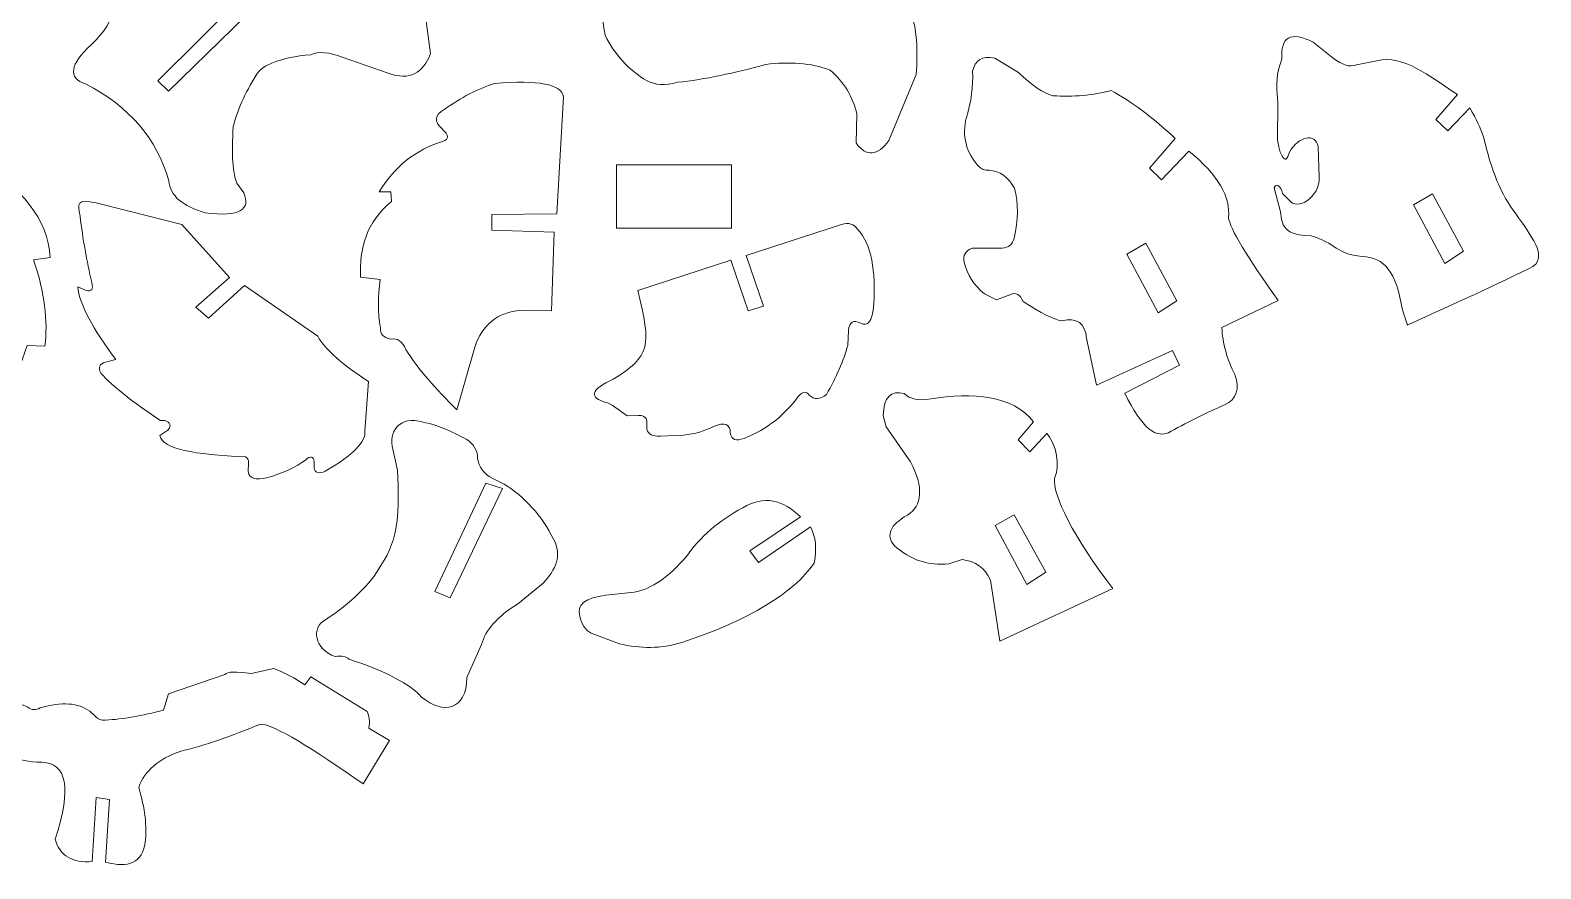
# Model space of a CAD drawing. Header units: millimetres. Extents: x -101 to 104, y -38 to 76.
# Drawn here: x 11.9 to 103.8, y -35.6 to 15.4 of the extents above; entities that cross this region are included whole.
import ezdxf

# ---------------------------------------------------------------- set-up
doc = ezdxf.new("R2010")
doc.units = ezdxf.units.MM
doc.header["$MEASUREMENT"] = 0
doc.layers.add('Layer 1', color=7, linetype='Continuous')

msp = doc.modelspace()

# ---------------------------------------------------------------- linework, layer by layer
at = {"layer": 'Layer 1', "color": 22, "lineweight": 5}
for points, knots in [([(18.0196, 22.0565), (18.0196, 22.0565), (25.4694, 21.8874), (25.4694, 21.8874), (25.4694, 21.8874), (28.5193, 21.2031), (30.7542, 20.0748), (30.8232, 19.3401), (30.8232, 19.3401), (31.0451, 18.9914), (31.3529, 18.7859), (31.7468, 18.7233), (31.7468, 18.7233), (31.7468, 18.7233), (32.4732, 18.7479), (32.4732, 18.7479), (32.4732, 18.7479), (34.8163, 18.1819), (35.987, 17.1863), (35.9856, 15.7611), (35.9856, 15.7611), (35.9856, 15.7611), (36.232, 13.9545), (36.232, 13.9545), (36.232, 13.9545), (35.7782, 12.7779), (34.9757, 12.2762), (33.6643, 12.7609), (33.6643, 12.7609), (33.6643, 12.7609), (30.856, 13.7324), (30.856, 13.7324), (30.856, 13.7324), (30.0767, 14.0412), (29.4402, 14.092), (28.9468, 13.8849), (28.9468, 13.8849), (27.0985, 13.7015), (25.9935, 13.2888), (25.6322, 12.6467), (25.6322, 12.6467), (24.9377, 11.52), (24.472, 10.4791), (24.2355, 9.524), (24.2355, 9.524), (24.1111, 7.7902), (24.2277, 6.6589), (24.4467, 6.0705), (24.4467, 6.0705), (24.4467, 6.0705), (24.8818, 5.4846), (24.8818, 5.4846), (24.8818, 5.4846), (25.3024, 4.4859), (24.6776, 3.9992), (22.525, 4.2605), (22.525, 4.2605), (21.1982, 4.6704), (20.3825, 5.2898), (20.3142, 6.2151), (20.3142, 6.2151), (19.5987, 8.7791), (17.9111, 10.7416), (15.2515, 12.1022), (15.2515, 12.1022), (14.1696, 12.4742), (14.2885, 13.276), (15.6086, 14.5073), (15.6086, 14.5073), (16.4218, 15.2589), (16.8634, 15.9819), (16.9333, 16.676), (16.9333, 16.676), (16.985, 18.218), (17.1301, 19.5696), (16.8376, 20.4235), (16.8376, 20.4235), (16.4024, 21.7128), (16.7964, 22.2571), (18.0196, 22.0565)], [0, 0, 0, 0, 0.05, 0.05, 0.05, 0.05, 0.1, 0.1, 0.1, 0.1, 0.15, 0.15, 0.15, 0.15, 0.2, 0.2, 0.2, 0.2, 0.25, 0.25, 0.25, 0.25, 0.3, 0.3, 0.3, 0.3, 0.35, 0.35, 0.35, 0.35, 0.4, 0.4, 0.4, 0.4, 0.45, 0.45, 0.45, 0.45, 0.5, 0.5, 0.5, 0.5, 0.55, 0.55, 0.55, 0.55, 0.6, 0.6, 0.6, 0.6, 0.65, 0.65, 0.65, 0.65, 0.7, 0.7, 0.7, 0.7, 0.75, 0.75, 0.75, 0.75, 0.8, 0.8, 0.8, 0.8, 0.85, 0.85, 0.85, 0.85, 0.9, 0.9, 0.9, 0.9, 0.95, 0.95, 0.95, 0.95, 1, 1, 1, 1]), ([(47.8617, 19.7207), (48.6024, 20.2319), (49.6146, 20.505), (50.8128, 20.6149), (50.8128, 20.6149), (53.3956, 20.6951), (55.9159, 20.462), (58.3846, 19.9693), (58.3846, 19.9693), (60.795, 19.3004), (62.8617, 18.3808), (64.6435, 17.2535), (64.6435, 17.2535), (65.5301, 16.8844), (65.9753, 15.5142), (65.7757, 12.6813), (65.7757, 12.6813), (65.7757, 12.6813), (64.108, 8.6696), (64.108, 8.6696), (64.108, 8.6696), (63.4143, 7.7041), (62.7493, 7.6553), (62.1131, 8.5228), (62.1131, 8.5228), (62.1131, 8.5228), (62.1645, 10.283), (62.1645, 10.283), (62.1645, 10.283), (61.9122, 11.3422), (61.3739, 12.2293), (60.5498, 12.9442), (60.5498, 12.9442), (59.3601, 13.3936), (58.0346, 13.4687), (56.6162, 13.2876), (56.6162, 13.2876), (54.7348, 12.7827), (52.9141, 12.3692), (51.2621, 12.2078), (51.2621, 12.2078), (50.4911, 11.9915), (49.89, 12.0473), (49.4053, 12.2892), (49.4053, 12.2892), (48.2577, 12.9796), (47.4231, 13.9204), (46.8477, 15.0688), (46.8477, 15.0688), (46.396, 17.5631), (46.8267, 19.0028), (47.8617, 19.7207)], [0, 0, 0, 0, 0.0769231, 0.0769231, 0.0769231, 0.0769231, 0.1538462, 0.1538462, 0.1538462, 0.1538462, 0.2307692, 0.2307692, 0.2307692, 0.2307692, 0.3076923, 0.3076923, 0.3076923, 0.3076923, 0.3846154, 0.3846154, 0.3846154, 0.3846154, 0.4615385, 0.4615385, 0.4615385, 0.4615385, 0.5384615, 0.5384615, 0.5384615, 0.5384615, 0.6153846, 0.6153846, 0.6153846, 0.6153846, 0.6923077, 0.6923077, 0.6923077, 0.6923077, 0.7692308, 0.7692308, 0.7692308, 0.7692308, 0.8461538, 0.8461538, 0.8461538, 0.8461538, 0.9230769, 0.9230769, 0.9230769, 0.9230769, 1, 1, 1, 1]), ([(24.9922, 17.6292), (24.9922, 17.6292), (25.7642, 17.0062), (25.7642, 17.0062), (25.7642, 17.0062), (25.7642, 17.0062), (20.2959, 11.6566), (20.2959, 11.6566), (20.2959, 11.6566), (20.2959, 11.6566), (19.6524, 12.3011), (19.6524, 12.3011), (19.6524, 12.3011), (19.6524, 12.3011), (24.9922, 17.6292), (24.9922, 17.6292)], [0, 0, 0, 0, 0.25, 0.25, 0.25, 0.25, 0.5, 0.5, 0.5, 0.5, 0.75, 0.75, 0.75, 0.75, 1, 1, 1, 1]), ([(95.6263, -2.5696), (97.3059, -1.7884), (100.8215, -0.2369), (103.0549, 0.889), (103.0549, 0.889), (103.7612, 1.1009), (103.7182, 1.8833), (103.4587, 2.327), (103.4587, 2.327), (103.1332, 2.9316), (102.7251, 3.5602), (102.2344, 4.2133), (102.2344, 4.2133), (101.3672, 5.3267), (100.7177, 6.8831), (100.2857, 8.8827), (100.2857, 8.8827), (100.0558, 9.5099), (99.8756, 9.9196), (99.438, 10.6516), (99.438, 10.6516), (99.438, 10.6516), (98.1044, 9.2475), (98.1044, 9.2475), (98.1044, 9.2475), (98.1044, 9.2475), (97.3806, 9.9522), (97.3806, 9.9522), (97.3806, 9.9522), (97.3806, 9.9522), (98.6888, 11.4731), (98.6888, 11.4731), (98.6888, 11.4731), (97.3491, 12.278), (95.726, 13.7462), (94.1017, 13.5767), (94.1017, 13.5767), (94.1017, 13.5767), (92.5537, 13.2598), (92.5537, 13.2598), (92.5537, 13.2598), (92.1489, 13.1136), (91.678, 13.2547), (91.1404, 13.683), (91.1404, 13.683), (91.1404, 13.683), (89.9106, 14.6531), (89.9106, 14.6531), (89.9106, 14.6531), (88.5573, 15.3208), (87.9251, 14.9762), (88.0137, 13.6195), (88.0137, 13.6195), (87.5519, 12.4075), (87.7296, 11.6673), (87.7726, 10.9647), (87.7726, 10.9647), (87.7726, 10.9647), (87.7526, 8.6972), (87.7526, 8.6972), (87.7526, 8.6972), (87.8248, 8.0965), (87.9605, 7.7155), (88.1597, 7.5546), (88.1597, 7.5546), (88.3137, 7.4601), (88.3609, 7.662), (88.4804, 7.9658), (88.4804, 7.9658), (89.0114, 8.9152), (90.0618, 9.1543), (90.2216, 8.3063), (90.2216, 8.3063), (90.2216, 8.3063), (90.2917, 6.4273), (90.2917, 6.4273), (90.2917, 6.4273), (90.3292, 5.2593), (88.9571, 4.2912), (88.4213, 5.0786), (88.4213, 5.0786), (88.4213, 5.0786), (88.059, 5.4464), (88.059, 5.4464), (88.059, 5.4464), (87.945, 5.9223), (87.6588, 6.1034), (87.5497, 5.7873), (87.5497, 5.7873), (87.5497, 5.7873), (87.9268, 4.3298), (87.9268, 4.3298), (87.9268, 4.3298), (87.9931, 2.9927), (88.7479, 2.9223), (89.8049, 2.8628), (89.8049, 2.8628), (91.2656, 2.4477), (91.3661, 1.7243), (92.8834, 1.6205), (92.8834, 1.6205), (94.2739, 1.5351), (94.9479, 0.6978), (95.3237, -1.5532), (95.3237, -1.5532), (95.4935, -2.124), (95.6862, -2.5338), (95.6263, -2.5696)], [0, 0, 0, 0, 0.037037, 0.037037, 0.037037, 0.037037, 0.0740741, 0.0740741, 0.0740741, 0.0740741, 0.1111111, 0.1111111, 0.1111111, 0.1111111, 0.1481481, 0.1481481, 0.1481481, 0.1481481, 0.1851852, 0.1851852, 0.1851852, 0.1851852, 0.2222222, 0.2222222, 0.2222222, 0.2222222, 0.2592593, 0.2592593, 0.2592593, 0.2592593, 0.2962963, 0.2962963, 0.2962963, 0.2962963, 0.3333333, 0.3333333, 0.3333333, 0.3333333, 0.3703704, 0.3703704, 0.3703704, 0.3703704, 0.4074074, 0.4074074, 0.4074074, 0.4074074, 0.4444444, 0.4444444, 0.4444444, 0.4444444, 0.4814815, 0.4814815, 0.4814815, 0.4814815, 0.5185185, 0.5185185, 0.5185185, 0.5185185, 0.5555556, 0.5555556, 0.5555556, 0.5555556, 0.5925926, 0.5925926, 0.5925926, 0.5925926, 0.6296296, 0.6296296, 0.6296296, 0.6296296, 0.6666667, 0.6666667, 0.6666667, 0.6666667, 0.7037037, 0.7037037, 0.7037037, 0.7037037, 0.7407407, 0.7407407, 0.7407407, 0.7407407, 0.7777778, 0.7777778, 0.7777778, 0.7777778, 0.8148148, 0.8148148, 0.8148148, 0.8148148, 0.8518519, 0.8518519, 0.8518519, 0.8518519, 0.8888889, 0.8888889, 0.8888889, 0.8888889, 0.9259259, 0.9259259, 0.9259259, 0.9259259, 0.962963, 0.962963, 0.962963, 0.962963, 1, 1, 1, 1]), ([(44.3114, 11.3241), (44.2054, 12.0838), (42.8128, 12.3567), (40.1333, 12.1425), (40.1333, 12.1425), (39.1124, 11.8125), (38.0915, 11.2821), (37.0703, 10.5507), (37.0703, 10.5507), (36.4783, 10.2198), (36.4296, 9.8315), (36.9238, 9.3858), (36.9238, 9.3858), (37.3666, 8.9847), (37.3804, 8.7267), (36.9648, 8.6114), (36.9648, 8.6114), (35.3343, 8.1026), (34.047, 7.0781), (33.1027, 5.5378), (33.1027, 5.5378), (33.1027, 5.5378), (33.8104, 5.5385), (33.8104, 5.5385), (33.8104, 5.5385), (33.8104, 5.5385), (33.8515, 4.9603), (33.8515, 4.9603), (33.8515, 4.9603), (32.3256, 3.6862), (31.9008, 2.0969), (31.9761, 0.3639), (31.9761, 0.3639), (31.9761, 0.3639), (33.1791, 0.2029), (33.1791, 0.2029), (33.1791, 0.2029), (33.0138, -0.807), (33.02, -1.7881), (33.1973, -2.7408), (33.1973, -2.7408), (33.148, -3.1071), (33.3559, -3.3302), (33.8207, -3.4103), (33.8207, -3.4103), (34.2104, -3.3345), (34.5145, -3.5451), (34.7327, -4.0427), (34.7327, -4.0427), (35.4735, -5.254), (36.5733, -6.4458), (37.8285, -7.7148), (37.8285, -7.7148), (37.8285, -7.7148), (38.928, -3.9042), (38.928, -3.9042), (38.928, -3.9042), (39.3731, -2.53), (40.3043, -1.7859), (41.7215, -1.6721), (41.7215, -1.6721), (41.7215, -1.6721), (43.5824, -1.6966), (43.5824, -1.6966), (43.5824, -1.6966), (43.5824, -1.6966), (43.7473, 3.0893), (43.7473, 3.0893), (43.7473, 3.0893), (43.7473, 3.0893), (39.9705, 3.2183), (39.9705, 3.2183), (39.9705, 3.2183), (39.9705, 3.2183), (39.9711, 4.1725), (39.9711, 4.1725), (39.9711, 4.1725), (39.9711, 4.1725), (43.9151, 4.1958), (43.9151, 4.1958), (43.9151, 4.1958), (43.9151, 4.1958), (44.3114, 11.3241), (44.3114, 11.3241)], [0, 0, 0, 0, 0.047619, 0.047619, 0.047619, 0.047619, 0.0952381, 0.0952381, 0.0952381, 0.0952381, 0.1428571, 0.1428571, 0.1428571, 0.1428571, 0.1904762, 0.1904762, 0.1904762, 0.1904762, 0.2380952, 0.2380952, 0.2380952, 0.2380952, 0.2857143, 0.2857143, 0.2857143, 0.2857143, 0.3333333, 0.3333333, 0.3333333, 0.3333333, 0.3809524, 0.3809524, 0.3809524, 0.3809524, 0.4285714, 0.4285714, 0.4285714, 0.4285714, 0.4761905, 0.4761905, 0.4761905, 0.4761905, 0.5238095, 0.5238095, 0.5238095, 0.5238095, 0.5714286, 0.5714286, 0.5714286, 0.5714286, 0.6190476, 0.6190476, 0.6190476, 0.6190476, 0.6666667, 0.6666667, 0.6666667, 0.6666667, 0.7142857, 0.7142857, 0.7142857, 0.7142857, 0.7619048, 0.7619048, 0.7619048, 0.7619048, 0.8095238, 0.8095238, 0.8095238, 0.8095238, 0.8571429, 0.8571429, 0.8571429, 0.8571429, 0.9047619, 0.9047619, 0.9047619, 0.9047619, 0.952381, 0.952381, 0.952381, 0.952381, 1, 1, 1, 1]), ([(-3.7565, -11.3264), (-1.632, -11.3868), (0.6411, -11.1279), (3.1319, -10.4024), (3.1319, -10.4024), (3.1319, -10.4024), (3.513, -11.3526), (3.513, -11.3526), (3.513, -11.3526), (4.9327, -10.7613), (6.3524, -9.7771), (7.7723, -8.3996), (7.7723, -8.3996), (7.7723, -8.3996), (8.642, -9.1132), (8.642, -9.1132), (8.642, -9.1132), (9.9758, -7.8121), (10.9958, -6.0395), (11.7024, -3.7954), (11.7024, -3.7954), (11.7024, -3.7954), (12.7744, -3.8418), (12.7744, -3.8418), (12.7744, -3.8418), (12.9751, -2.3224), (12.773, -0.5893), (12.085, 1.402), (12.085, 1.402), (12.085, 1.402), (13.1019, 1.5505), (13.1019, 1.5505), (13.1019, 1.5505), (12.9402, 3.904), (11.4104, 5.8188), (8.6349, 7.3344), (8.6349, 7.3344), (8.6349, 7.3344), (2.1101, 0.9261), (2.1101, 0.9261), (2.1101, 0.9261), (2.1101, 0.9261), (4.577, -1.4661), (4.577, -1.4661), (4.577, -1.4661), (4.577, -1.4661), (3.9757, -2.0213), (3.9757, -2.0213), (3.9757, -2.0213), (3.9757, -2.0213), (1.3577, 0.1872), (1.3577, 0.1872), (1.3577, 0.1872), (1.3577, 0.1872), (-3.3251, -4.4121), (-3.3251, -4.4121), (-3.3251, -4.4121), (-3.3251, -4.4121), (-1.9039, -5.6345), (-1.9039, -5.6345), (-1.9039, -5.6345), (-1.2676, -6.2293), (-1.2063, -7.0073), (-1.72, -7.9686), (-1.72, -7.9686), (-1.72, -7.9686), (-3.7565, -11.3264), (-3.7565, -11.3264)], [0, 0, 0, 0, 0.0588235, 0.0588235, 0.0588235, 0.0588235, 0.1176471, 0.1176471, 0.1176471, 0.1176471, 0.1764706, 0.1764706, 0.1764706, 0.1764706, 0.2352941, 0.2352941, 0.2352941, 0.2352941, 0.2941176, 0.2941176, 0.2941176, 0.2941176, 0.3529412, 0.3529412, 0.3529412, 0.3529412, 0.4117647, 0.4117647, 0.4117647, 0.4117647, 0.4705882, 0.4705882, 0.4705882, 0.4705882, 0.5294118, 0.5294118, 0.5294118, 0.5294118, 0.5882353, 0.5882353, 0.5882353, 0.5882353, 0.6470588, 0.6470588, 0.6470588, 0.6470588, 0.7058824, 0.7058824, 0.7058824, 0.7058824, 0.7647059, 0.7647059, 0.7647059, 0.7647059, 0.8235294, 0.8235294, 0.8235294, 0.8235294, 0.8823529, 0.8823529, 0.8823529, 0.8823529, 0.9411765, 0.9411765, 0.9411765, 0.9411765, 1, 1, 1, 1]), ([(47.5387, 3.3304), (47.5387, 3.3304), (47.5387, 7.1789), (47.5387, 7.1789), (47.5387, 7.1789), (47.5387, 7.1789), (54.5359, 7.1789), (54.5359, 7.1789), (54.5359, 7.1789), (54.5359, 7.1789), (54.5359, 3.3304), (54.5359, 3.3304), (54.5359, 3.3304), (54.5359, 3.3304), (47.5387, 3.3304), (47.5387, 3.3304)], [0, 0, 0, 0, 0.25, 0.25, 0.25, 0.25, 0.5, 0.5, 0.5, 0.5, 0.75, 0.75, 0.75, 0.75, 1, 1, 1, 1]), ([(21.1121, 3.5659), (21.1121, 3.5659), (23.9979, 0.3248), (23.9979, 0.3248), (23.9979, 0.3248), (23.9979, 0.3248), (21.9637, -1.4775), (21.9637, -1.4775), (21.9637, -1.4775), (21.9637, -1.4775), (22.7218, -2.1461), (22.7218, -2.1461), (22.7218, -2.1461), (22.7218, -2.1461), (24.928, -0.1589), (24.928, -0.1589), (24.928, -0.1589), (24.928, -0.1589), (29.3725, -3.2393), (29.3725, -3.2393), (29.3725, -3.2393), (29.8328, -4.0431), (30.865, -4.9614), (32.4693, -5.9944), (32.4693, -5.9944), (32.4693, -5.9944), (32.238, -9.0048), (32.238, -9.0048), (32.238, -9.0048), (32.3226, -9.6476), (31.5209, -10.4624), (29.833, -11.4491), (29.833, -11.4491), (29.4557, -11.5974), (29.1856, -11.5843), (29.1521, -11.2173), (29.1521, -11.2173), (29.1521, -11.2173), (29.1524, -10.88), (29.1524, -10.88), (29.1524, -10.88), (29.1204, -10.5283), (28.9454, -10.4917), (28.6278, -10.7703), (28.6278, -10.7703), (28.0483, -11.1975), (27.2828, -11.5532), (26.3317, -11.8375), (26.3317, -11.8375), (25.5775, -12.0065), (25.1807, -11.889), (25.1416, -11.4854), (25.1416, -11.4854), (25.1416, -11.4854), (25.1624, -10.9471), (25.1624, -10.9471), (25.1624, -10.9471), (25.1702, -10.7653), (25.1064, -10.6408), (24.9716, -10.5738), (24.9716, -10.5738), (21.8443, -10.422), (19.9852, -10.1239), (19.7716, -9.2834), (19.7716, -9.2834), (19.7716, -9.2834), (20.2592, -8.9511), (20.2592, -8.9511), (20.2592, -8.9511), (20.4842, -8.672), (20.4232, -8.4788), (20.0762, -8.3716), (20.0762, -8.3716), (20.0762, -8.3716), (19.8078, -8.3683), (19.8078, -8.3683), (19.8078, -8.3683), (18.2696, -7.3206), (16.8388, -6.2742), (16.1878, -5.4849), (16.1878, -5.4849), (15.9965, -5.1349), (16.0911, -4.9138), (16.4717, -4.8218), (16.4717, -4.8218), (16.4717, -4.8218), (17.0891, -4.6615), (17.0891, -4.6615), (17.0891, -4.6615), (15.7176, -2.8109), (14.8689, -1.286), (14.7842, -0.2377), (14.7842, -0.2377), (14.7842, -0.2377), (15.2852, -0.4517), (15.2852, -0.4517), (15.2852, -0.4517), (15.6287, -0.5336), (15.7434, -0.3722), (15.6295, 0.0325), (15.6295, 0.0325), (15.3218, 1.3328), (15.0859, 2.676), (14.9217, 4.0619), (14.9217, 4.0619), (14.7465, 4.8927), (14.7393, 5.0857), (15.8973, 4.8669), (15.8973, 4.8669), (15.8973, 4.8669), (21.1121, 3.5659), (21.1121, 3.5659)], [0, 0, 0, 0, 0.0357143, 0.0357143, 0.0357143, 0.0357143, 0.0714286, 0.0714286, 0.0714286, 0.0714286, 0.1071429, 0.1071429, 0.1071429, 0.1071429, 0.1428571, 0.1428571, 0.1428571, 0.1428571, 0.1785714, 0.1785714, 0.1785714, 0.1785714, 0.2142857, 0.2142857, 0.2142857, 0.2142857, 0.25, 0.25, 0.25, 0.25, 0.2857143, 0.2857143, 0.2857143, 0.2857143, 0.3214286, 0.3214286, 0.3214286, 0.3214286, 0.3571429, 0.3571429, 0.3571429, 0.3571429, 0.3928571, 0.3928571, 0.3928571, 0.3928571, 0.4285714, 0.4285714, 0.4285714, 0.4285714, 0.4642857, 0.4642857, 0.4642857, 0.4642857, 0.5, 0.5, 0.5, 0.5, 0.5357143, 0.5357143, 0.5357143, 0.5357143, 0.5714286, 0.5714286, 0.5714286, 0.5714286, 0.6071429, 0.6071429, 0.6071429, 0.6071429, 0.6428571, 0.6428571, 0.6428571, 0.6428571, 0.6785714, 0.6785714, 0.6785714, 0.6785714, 0.7142857, 0.7142857, 0.7142857, 0.7142857, 0.75, 0.75, 0.75, 0.75, 0.7857143, 0.7857143, 0.7857143, 0.7857143, 0.8214286, 0.8214286, 0.8214286, 0.8214286, 0.8571429, 0.8571429, 0.8571429, 0.8571429, 0.8928571, 0.8928571, 0.8928571, 0.8928571, 0.9285714, 0.9285714, 0.9285714, 0.9285714, 0.9642857, 0.9642857, 0.9642857, 0.9642857, 1, 1, 1, 1]), ([(99.0648, 1.9286), (99.0648, 1.9286), (97.918, 1.1913), (97.918, 1.1913), (97.918, 1.1913), (97.918, 1.1913), (96.0216, 4.7509), (96.0216, 4.7509), (96.0216, 4.7509), (96.0216, 4.7509), (97.1684, 5.4184), (97.1684, 5.4184), (97.1684, 5.4184), (97.1684, 5.4184), (99.0648, 1.9286), (99.0648, 1.9286)], [0, 0, 0, 0, 0.25, 0.25, 0.25, 0.25, 0.5, 0.5, 0.5, 0.5, 0.75, 0.75, 0.75, 0.75, 1, 1, 1, 1]), ([(48.1962, -8.0704), (48.1962, -8.0704), (48.8871, -8.0552), (48.8871, -8.0552), (48.8871, -8.0552), (49.2544, -8.0474), (49.4216, -8.2115), (49.3889, -8.5474), (49.3889, -8.5474), (49.3889, -8.5474), (49.3828, -8.8971), (49.3828, -8.8971), (49.3828, -8.8971), (49.4784, -9.2133), (49.7527, -9.3503), (50.2061, -9.3082), (50.2061, -9.3082), (50.2061, -9.3082), (51.6293, -9.2572), (51.6293, -9.2572), (51.6293, -9.2572), (52.3093, -9.1833), (52.9046, -9.0012), (53.4422, -8.7263), (53.4422, -8.7263), (54.127, -8.4431), (54.4685, -8.5753), (54.4671, -9.1227), (54.4671, -9.1227), (54.5335, -9.5323), (54.8145, -9.641), (55.3103, -9.4488), (55.3103, -9.4488), (56.7399, -8.8868), (57.7961, -8.0016), (58.5968, -6.8951), (58.5968, -6.8951), (58.8628, -6.5958), (59.0858, -6.5686), (59.2662, -6.8135), (59.2662, -6.8135), (59.5729, -7.1059), (59.9224, -7.0975), (60.315, -6.7883), (60.315, -6.7883), (60.9184, -5.7199), (61.3503, -4.7229), (61.6109, -3.7971), (61.6109, -3.7971), (61.6109, -3.7971), (61.6529, -2.8845), (61.6529, -2.8845), (61.6529, -2.8845), (61.7018, -2.3767), (61.9508, -2.2268), (62.4003, -2.4347), (62.4003, -2.4347), (62.8136, -2.68), (63.0994, -2.3781), (63.1985, -1.2768), (63.1985, -1.2768), (63.3021, 0.6974), (63.0792, 2.325), (62.2108, 3.268), (62.2108, 3.268), (61.985, 3.5952), (61.6593, 3.6933), (61.2338, 3.5624), (61.2338, 3.5624), (61.2338, 3.5624), (55.4289, 1.6791), (55.4289, 1.6791), (55.4289, 1.6791), (55.4289, 1.6791), (56.4794, -1.4136), (56.4794, -1.4136), (56.4794, -1.4136), (56.4794, -1.4136), (55.5502, -1.6928), (55.5502, -1.6928), (55.5502, -1.6928), (55.5502, -1.6928), (54.5063, 1.3798), (54.5063, 1.3798), (54.5063, 1.3798), (54.5063, 1.3798), (48.8325, -0.4608), (48.8325, -0.4608), (48.8325, -0.4608), (49.6745, -3.7968), (49.6229, -4.4732), (47.3485, -5.8466), (47.3485, -5.8466), (45.9588, -6.4956), (45.8272, -6.9728), (46.9541, -7.2779), (46.9541, -7.2779), (47.3957, -7.4572), (47.7542, -7.7769), (48.1962, -8.0704)], [0, 0, 0, 0, 0.04, 0.04, 0.04, 0.04, 0.08, 0.08, 0.08, 0.08, 0.12, 0.12, 0.12, 0.12, 0.16, 0.16, 0.16, 0.16, 0.2, 0.2, 0.2, 0.2, 0.24, 0.24, 0.24, 0.24, 0.28, 0.28, 0.28, 0.28, 0.32, 0.32, 0.32, 0.32, 0.36, 0.36, 0.36, 0.36, 0.4, 0.4, 0.4, 0.4, 0.44, 0.44, 0.44, 0.44, 0.48, 0.48, 0.48, 0.48, 0.52, 0.52, 0.52, 0.52, 0.56, 0.56, 0.56, 0.56, 0.6, 0.6, 0.6, 0.6, 0.64, 0.64, 0.64, 0.64, 0.68, 0.68, 0.68, 0.68, 0.72, 0.72, 0.72, 0.72, 0.76, 0.76, 0.76, 0.76, 0.8, 0.8, 0.8, 0.8, 0.84, 0.84, 0.84, 0.84, 0.88, 0.88, 0.88, 0.88, 0.92, 0.92, 0.92, 0.92, 0.96, 0.96, 0.96, 0.96, 1, 1, 1, 1]), ([(29.8433, -20.4877), (28.9553, -20.9161), (29.1754, -22.3042), (30.4392, -22.7185), (30.4392, -22.7185), (30.832, -22.6551), (31.1104, -22.7063), (31.2744, -22.8717), (31.2744, -22.8717), (33.4677, -23.6147), (34.9875, -24.3835), (35.6945, -25.1833), (35.6945, -25.1833), (37.0137, -26.2652), (38.4134, -26.0024), (38.4461, -23.9973), (38.4461, -23.9973), (38.4461, -23.9973), (39.335, -21.9856), (39.335, -21.9856), (39.335, -21.9856), (39.5756, -21.1084), (40.3023, -20.2886), (41.5151, -19.5259), (41.5151, -19.5259), (41.5151, -19.5259), (43.0783, -18.255), (43.0783, -18.255), (43.0783, -18.255), (43.8672, -17.4394), (44.2449, -16.5703), (43.7183, -15.5826), (43.7183, -15.5826), (42.9994, -14.1512), (41.9945, -13.0348), (40.704, -12.2332), (40.704, -12.2332), (40.704, -12.2332), (39.9803, -11.8699), (39.9803, -11.8699), (39.9803, -11.8699), (39.4579, -11.6048), (39.1643, -11.1963), (39.0995, -10.6444), (39.0995, -10.6444), (39.0773, -10.1548), (38.8552, -9.7798), (38.4332, -9.519), (38.4332, -9.519), (37.4728, -8.9942), (36.566, -8.5948), (35.7778, -8.4707), (35.7778, -8.4707), (34.3373, -8), (33.6403, -9.1049), (33.9443, -10.1093), (33.9443, -10.1093), (33.9443, -10.1093), (34.2192, -11.3882), (34.2192, -11.3882), (34.2192, -11.3882), (34.3368, -13.8699), (34.345, -15.4977), (33.2178, -17.176), (33.2178, -17.176), (32.5788, -18.3408), (31.3969, -19.4377), (29.8433, -20.4877)], [0, 0, 0, 0, 0.0588235, 0.0588235, 0.0588235, 0.0588235, 0.1176471, 0.1176471, 0.1176471, 0.1176471, 0.1764706, 0.1764706, 0.1764706, 0.1764706, 0.2352941, 0.2352941, 0.2352941, 0.2352941, 0.2941176, 0.2941176, 0.2941176, 0.2941176, 0.3529412, 0.3529412, 0.3529412, 0.3529412, 0.4117647, 0.4117647, 0.4117647, 0.4117647, 0.4705882, 0.4705882, 0.4705882, 0.4705882, 0.5294118, 0.5294118, 0.5294118, 0.5294118, 0.5882353, 0.5882353, 0.5882353, 0.5882353, 0.6470588, 0.6470588, 0.6470588, 0.6470588, 0.7058824, 0.7058824, 0.7058824, 0.7058824, 0.7647059, 0.7647059, 0.7647059, 0.7647059, 0.8235294, 0.8235294, 0.8235294, 0.8235294, 0.8823529, 0.8823529, 0.8823529, 0.8823529, 0.9411765, 0.9411765, 0.9411765, 0.9411765, 1, 1, 1, 1]), ([(33.7417, -27.8356), (33.7417, -27.8356), (32.1424, -30.4651), (32.1424, -30.4651), (32.1424, -30.4651), (29.0823, -28.3292), (26.7217, -26.8518), (25.8995, -26.824), (25.8995, -26.824), (24.1452, -27.5472), (22.4776, -28.1505), (21.0004, -28.4903), (21.0004, -28.4903), (19.6834, -28.9474), (18.8451, -29.6756), (18.4852, -30.6745), (18.4852, -30.6745), (18.8674, -31.9362), (18.999, -33.0559), (18.8795, -34.0339), (18.8795, -34.0339), (18.7007, -35.2338), (17.8943, -35.6279), (16.4602, -35.2163), (16.4602, -35.2163), (16.4602, -35.2163), (16.7016, -31.4085), (16.7016, -31.4085), (16.7016, -31.4085), (16.7016, -31.4085), (15.8913, -31.2839), (15.8913, -31.2839), (15.8913, -31.2839), (15.8913, -31.2839), (15.6641, -35.1896), (15.6641, -35.1896), (15.6641, -35.1896), (14.4487, -35.2878), (13.6952, -34.8364), (13.4031, -33.8355), (13.4031, -33.8355), (14.4448, -30.6629), (14.0919, -29.198), (12.5832, -29.1482), (12.5832, -29.1482), (11.1428, -29.1235), (9.817, -28.6051), (8.5861, -27.6779), (8.5861, -27.6779), (7.9582, -26.9269), (7.2714, -26.785), (6.5442, -27.0597), (6.5442, -27.0597), (6.5442, -27.0597), (-1.4309, -29.046), (-1.4309, -29.046), (-1.4309, -29.046), (-7.2554, -29.4768), (-7.6707, -27.2915), (-8.5894, -23.8169), (-8.5894, -23.8169), (-9.36, -20.704), (-10.2966, -17.8173), (-11.916, -15.8628), (-11.916, -15.8628), (-13.2148, -14.0305), (-15.503, -13.4221), (-18.9856, -14.2909), (-18.9856, -14.2909), (-19.5927, -14.4678), (-19.992, -14.824), (-19.7178, -15.7614), (-19.7178, -15.7614), (-19.5376, -17.0143), (-19.8124, -18.0281), (-21.089, -18.515), (-21.089, -18.515), (-22.6115, -19.1327), (-22.9294, -19.9189), (-22.2492, -20.8446), (-22.2492, -20.8446), (-21.8671, -21.4891), (-21.9875, -21.731), (-22.6106, -21.5702), (-22.6106, -21.5702), (-23.7661, -21.4774), (-24.4803, -19.9874), (-25.0735, -18.1135), (-25.0735, -18.1135), (-25.0735, -18.1135), (-26.0442, -17.8355), (-26.0442, -17.8355), (-26.0442, -17.8355), (-26.0442, -17.8355), (-25.1874, -15.5205), (-25.1874, -15.5205), (-25.1874, -15.5205), (-26.4602, -14.1429), (-23.0074, -12.8242), (-21.5807, -13.4992), (-21.5807, -13.4992), (-21.5807, -13.4992), (-18.6164, -12.0434), (-18.6164, -12.0434), (-18.6164, -12.0434), (-14.8281, -11.0186), (-11.1909, -12.3505), (-9.216, -15.2153), (-9.216, -15.2153), (-7.5996, -18.0397), (-6.4678, -21.4955), (-5.2978, -24.9014), (-5.2978, -24.9014), (-4.7356, -25.8416), (-3.8405, -25.5308), (-2.8927, -25.5559), (-2.8927, -25.5559), (-2.8927, -25.5559), (2.0047, -25.0163), (2.0047, -25.0163), (2.0047, -25.0163), (2.0047, -25.0163), (5.3543, -23.9572), (5.3543, -23.9572), (5.3543, -23.9572), (5.3543, -23.9572), (4.4893, -23.1836), (4.4893, -23.1836), (4.4893, -23.1836), (4.4893, -23.1836), (6.424, -21.7429), (6.424, -21.7429), (6.424, -21.7429), (6.424, -21.7429), (8.3879, -22.577), (8.3879, -22.577), (8.3879, -22.577), (8.3879, -22.577), (10.0503, -24.1485), (10.0503, -24.1485), (10.0503, -24.1485), (10.0503, -24.1485), (9.799, -24.9604), (9.799, -24.9604), (9.799, -24.9604), (9.799, -24.9604), (11.7436, -25.798), (11.7436, -25.798), (11.7436, -25.798), (11.9602, -25.9768), (12.2084, -25.9932), (12.4882, -25.8472), (12.4882, -25.8472), (13.8094, -25.4616), (14.8146, -25.528), (15.5034, -26.0464), (15.5034, -26.0464), (15.7776, -26.2117), (15.9406, -26.6405), (16.4604, -26.5841), (16.4604, -26.5841), (17.5171, -26.5368), (18.7078, -26.3159), (19.9901, -25.9761), (19.9901, -25.9761), (19.9901, -25.9761), (20.3071, -24.9776), (20.3071, -24.9776), (20.3071, -24.9776), (20.3071, -24.9776), (23.7322, -23.8066), (23.7322, -23.8066), (23.7322, -23.8066), (23.8758, -23.6304), (24.41, -23.615), (25.3343, -23.7606), (25.3343, -23.7606), (25.3343, -23.7606), (26.7039, -23.4411), (26.7039, -23.4411), (26.7039, -23.4411), (27.3733, -23.7066), (28.0042, -24.0401), (28.5958, -24.4421), (28.5958, -24.4421), (28.5958, -24.4421), (28.9554, -23.9627), (28.9554, -23.9627), (28.9554, -23.9627), (28.9554, -23.9627), (32.3841, -26.0601), (32.3841, -26.0601), (32.3841, -26.0601), (32.493, -26.3355), (32.5691, -26.6621), (32.4831, -27.0682), (32.4831, -27.0682), (32.4831, -27.0682), (33.7417, -27.8356), (33.7417, -27.8356)], [0, 0, 0, 0, 0.02, 0.02, 0.02, 0.02, 0.04, 0.04, 0.04, 0.04, 0.06, 0.06, 0.06, 0.06, 0.08, 0.08, 0.08, 0.08, 0.1, 0.1, 0.1, 0.1, 0.12, 0.12, 0.12, 0.12, 0.14, 0.14, 0.14, 0.14, 0.16, 0.16, 0.16, 0.16, 0.18, 0.18, 0.18, 0.18, 0.2, 0.2, 0.2, 0.2, 0.22, 0.22, 0.22, 0.22, 0.24, 0.24, 0.24, 0.24, 0.26, 0.26, 0.26, 0.26, 0.28, 0.28, 0.28, 0.28, 0.3, 0.3, 0.3, 0.3, 0.32, 0.32, 0.32, 0.32, 0.34, 0.34, 0.34, 0.34, 0.36, 0.36, 0.36, 0.36, 0.38, 0.38, 0.38, 0.38, 0.4, 0.4, 0.4, 0.4, 0.42, 0.42, 0.42, 0.42, 0.44, 0.44, 0.44, 0.44, 0.46, 0.46, 0.46, 0.46, 0.48, 0.48, 0.48, 0.48, 0.5, 0.5, 0.5, 0.5, 0.52, 0.52, 0.52, 0.52, 0.54, 0.54, 0.54, 0.54, 0.56, 0.56, 0.56, 0.56, 0.58, 0.58, 0.58, 0.58, 0.6, 0.6, 0.6, 0.6, 0.62, 0.62, 0.62, 0.62, 0.64, 0.64, 0.64, 0.64, 0.66, 0.66, 0.66, 0.66, 0.68, 0.68, 0.68, 0.68, 0.7, 0.7, 0.7, 0.7, 0.72, 0.72, 0.72, 0.72, 0.74, 0.74, 0.74, 0.74, 0.76, 0.76, 0.76, 0.76, 0.78, 0.78, 0.78, 0.78, 0.8, 0.8, 0.8, 0.8, 0.82, 0.82, 0.82, 0.82, 0.84, 0.84, 0.84, 0.84, 0.86, 0.86, 0.86, 0.86, 0.88, 0.88, 0.88, 0.88, 0.9, 0.9, 0.9, 0.9, 0.92, 0.92, 0.92, 0.92, 0.94, 0.94, 0.94, 0.94, 0.96, 0.96, 0.96, 0.96, 0.98, 0.98, 0.98, 0.98, 1, 1, 1, 1]), ([(36.4866, -18.7654), (36.4866, -18.7654), (37.4301, -19.1521), (37.4301, -19.1521), (37.4301, -19.1521), (37.4301, -19.1521), (40.6039, -12.4919), (40.6039, -12.4919), (40.6039, -12.4919), (40.6039, -12.4919), (39.5961, -12.1696), (39.5961, -12.1696), (39.5961, -12.1696), (39.5961, -12.1696), (36.4866, -18.7654), (36.4866, -18.7654)], [0, 0, 0, 0, 0.25, 0.25, 0.25, 0.25, 0.5, 0.5, 0.5, 0.5, 0.75, 0.75, 0.75, 0.75, 1, 1, 1, 1]), ([(46.0126, -21.3029), (46.0126, -21.3029), (47.7225, -21.9428), (47.7225, -21.9428), (47.7225, -21.9428), (48.9886, -22.2399), (50.2547, -22.2576), (51.521, -21.867), (51.521, -21.867), (55.6311, -20.4849), (58.3118, -18.8737), (59.563, -17.0334), (59.563, -17.0334), (59.7503, -16.1334), (59.6494, -15.4205), (59.3511, -14.8356), (59.3511, -14.8356), (59.3511, -14.8356), (56.1802, -17.0003), (56.1802, -17.0003), (56.1802, -17.0003), (56.1802, -17.0003), (55.6533, -16.2935), (55.6533, -16.2935), (55.6533, -16.2935), (55.6533, -16.2935), (58.7322, -14.2289), (58.7322, -14.2289), (58.7322, -14.2289), (57.6693, -13.1859), (56.5134, -12.8875), (55.2219, -13.6776), (55.2219, -13.6776), (53.7671, -14.4606), (52.6267, -15.4442), (51.8013, -16.628), (51.8013, -16.628), (50.7437, -17.8708), (49.6862, -18.598), (48.6289, -18.8096), (48.6289, -18.8096), (48.6289, -18.8096), (46.8899, -18.9868), (46.8899, -18.9868), (46.8899, -18.9868), (45.6941, -19.147), (45.0791, -19.5401), (45.3133, -20.2728), (45.3133, -20.2728), (45.4035, -20.7594), (45.6364, -21.1029), (46.0126, -21.3029)], [0, 0, 0, 0, 0.0769231, 0.0769231, 0.0769231, 0.0769231, 0.1538462, 0.1538462, 0.1538462, 0.1538462, 0.2307692, 0.2307692, 0.2307692, 0.2307692, 0.3076923, 0.3076923, 0.3076923, 0.3076923, 0.3846154, 0.3846154, 0.3846154, 0.3846154, 0.4615385, 0.4615385, 0.4615385, 0.4615385, 0.5384615, 0.5384615, 0.5384615, 0.5384615, 0.6153846, 0.6153846, 0.6153846, 0.6153846, 0.6923077, 0.6923077, 0.6923077, 0.6923077, 0.7692308, 0.7692308, 0.7692308, 0.7692308, 0.8461538, 0.8461538, 0.8461538, 0.8461538, 0.9230769, 0.9230769, 0.9230769, 0.9230769, 1, 1, 1, 1])]:
    msp.add_open_spline(points, degree=3, knots=knots, dxfattribs=at)
at = {"layer": 'Layer 1', "color": 114, "lineweight": 5}
for points, knots in [([(81.2759, -9.0174), (80.4091, -9.5611), (79.4737, -8.8298), (78.4631, -6.6981), (78.4631, -6.6981), (78.4631, -6.6981), (81.7832, -4.9968), (81.7832, -4.9968), (81.7832, -4.9968), (81.7832, -4.9968), (81.3622, -4.102), (81.3622, -4.102), (81.3622, -4.102), (81.3622, -4.102), (76.7438, -6.2213), (76.7438, -6.2213), (76.7438, -6.2213), (76.7438, -6.2213), (76.1383, -3.3589), (76.1383, -3.3589), (76.1383, -3.3589), (76.0562, -2.4475), (75.552, -2.0927), (74.6257, -2.2942), (74.6257, -2.2942), (74.1404, -2.2211), (73.3556, -1.8329), (72.2715, -1.1295), (72.2715, -1.1295), (72.1043, -0.7059), (71.8525, -0.5291), (71.4765, -0.7123), (71.4765, -0.7123), (71.4765, -0.7123), (70.6554, -1.0151), (70.6554, -1.0151), (70.6554, -1.0151), (70.6554, -1.0151), (69.9184, -0.6557), (69.9184, -0.6557), (69.9184, -0.6557), (69.278, -0.1344), (68.8638, 0.4993), (68.698, 1.2566), (68.698, 1.2566), (68.6012, 1.6681), (68.7649, 1.9551), (69.189, 2.1179), (69.189, 2.1179), (69.189, 2.1179), (71.0065, 2.1242), (71.0065, 2.1242), (71.0065, 2.1242), (71.4, 2.1448), (71.6427, 2.3464), (71.7345, 2.7293), (71.7345, 2.7293), (71.9834, 3.835), (72.003, 4.8561), (71.7459, 5.7755), (71.7459, 5.7755), (71.3721, 6.449), (70.8581, 6.8097), (70.204, 6.8581), (70.204, 6.8581), (69.9509, 6.8408), (69.7401, 6.9198), (69.5714, 7.096), (69.5714, 7.096), (68.7872, 7.9409), (68.5542, 8.9364), (68.8232, 10.0695), (68.8232, 10.0695), (69.1233, 11.0387), (69.2508, 11.9732), (69.2057, 12.8735), (69.2057, 12.8735), (69.3441, 13.5654), (69.791, 13.8302), (70.5467, 13.6681), (70.5467, 13.6681), (70.5467, 13.6681), (71.9886, 12.7953), (71.9886, 12.7953), (71.9886, 12.7953), (72.8069, 12.0123), (73.5075, 11.5431), (74.0901, 11.3878), (74.0901, 11.3878), (75.3441, 11.3078), (76.5199, 11.4176), (77.6246, 11.7007), (77.6246, 11.7007), (78.844, 11.0563), (80.1491, 10.0739), (81.5321, 8.784), (81.5321, 8.784), (81.5321, 8.784), (79.9723, 6.977), (79.9723, 6.977), (79.9723, 6.977), (79.9723, 6.977), (80.6961, 6.2723), (80.6961, 6.2723), (80.6961, 6.2723), (80.6961, 6.2723), (82.3554, 8.0193), (82.3554, 8.0193), (82.3554, 8.0193), (84.1345, 6.5724), (84.9083, 5.2286), (84.7669, 3.9791), (84.7669, 3.9791), (84.8354, 3.347), (85.9234, 1.5706), (87.7794, -1.0677), (87.7794, -1.0677), (87.7794, -1.0677), (84.3681, -2.702), (84.3681, -2.702), (84.3681, -2.702), (84.3937, -3.6385), (84.6955, -4.6872), (85.147, -5.5719), (85.147, -5.5719), (85.475, -6.4425), (85.2705, -7.0576), (84.5339, -7.4168), (84.5339, -7.4168), (83.4845, -7.8625), (82.3965, -8.4014), (81.2759, -9.0174)], [0, 0, 0, 0, 0.030303, 0.030303, 0.030303, 0.030303, 0.0606061, 0.0606061, 0.0606061, 0.0606061, 0.0909091, 0.0909091, 0.0909091, 0.0909091, 0.1212121, 0.1212121, 0.1212121, 0.1212121, 0.1515152, 0.1515152, 0.1515152, 0.1515152, 0.1818182, 0.1818182, 0.1818182, 0.1818182, 0.2121212, 0.2121212, 0.2121212, 0.2121212, 0.2424242, 0.2424242, 0.2424242, 0.2424242, 0.2727273, 0.2727273, 0.2727273, 0.2727273, 0.3030303, 0.3030303, 0.3030303, 0.3030303, 0.3333333, 0.3333333, 0.3333333, 0.3333333, 0.3636364, 0.3636364, 0.3636364, 0.3636364, 0.3939394, 0.3939394, 0.3939394, 0.3939394, 0.4242424, 0.4242424, 0.4242424, 0.4242424, 0.4545455, 0.4545455, 0.4545455, 0.4545455, 0.4848485, 0.4848485, 0.4848485, 0.4848485, 0.5151515, 0.5151515, 0.5151515, 0.5151515, 0.5454545, 0.5454545, 0.5454545, 0.5454545, 0.5757576, 0.5757576, 0.5757576, 0.5757576, 0.6060606, 0.6060606, 0.6060606, 0.6060606, 0.6363636, 0.6363636, 0.6363636, 0.6363636, 0.6666667, 0.6666667, 0.6666667, 0.6666667, 0.6969697, 0.6969697, 0.6969697, 0.6969697, 0.7272727, 0.7272727, 0.7272727, 0.7272727, 0.7575758, 0.7575758, 0.7575758, 0.7575758, 0.7878788, 0.7878788, 0.7878788, 0.7878788, 0.8181818, 0.8181818, 0.8181818, 0.8181818, 0.8484848, 0.8484848, 0.8484848, 0.8484848, 0.8787879, 0.8787879, 0.8787879, 0.8787879, 0.9090909, 0.9090909, 0.9090909, 0.9090909, 0.9393939, 0.9393939, 0.9393939, 0.9393939, 0.969697, 0.969697, 0.969697, 0.969697, 1, 1, 1, 1]), ([(79.7379, 2.4121), (79.7379, 2.4121), (81.6342, -1.0776), (81.6342, -1.0776), (81.6342, -1.0776), (81.6342, -1.0776), (80.4874, -1.8148), (80.4874, -1.8148), (80.4874, -1.8148), (80.4874, -1.8148), (78.5836, 1.7589), (78.5836, 1.7589), (78.5836, 1.7589), (78.5836, 1.7589), (79.7379, 2.4121), (79.7379, 2.4121)], [0, 0, 0, 0, 0.25, 0.25, 0.25, 0.25, 0.5, 0.5, 0.5, 0.5, 0.75, 0.75, 0.75, 0.75, 1, 1, 1, 1])]:
    msp.add_open_spline(points, degree=3, knots=knots, dxfattribs=at)
at = {"layer": 'Layer 1', "color": 142, "lineweight": 5}
for points, knots in [([(77.7251, -18.5825), (77.7251, -18.5825), (70.8503, -21.7841), (70.8503, -21.7841), (70.8503, -21.7841), (70.8503, -21.7841), (70.2954, -18.078), (70.2954, -18.078), (70.2954, -18.078), (69.9317, -17.3322), (69.3692, -16.8935), (68.5662, -16.8256), (68.5662, -16.8256), (68.5662, -16.8256), (67.7665, -17.0742), (67.7665, -17.0742), (67.7665, -17.0742), (66.5266, -17.2115), (65.4163, -16.8449), (64.4355, -15.9744), (64.4355, -15.9744), (63.9129, -15.3305), (64.1809, -14.7128), (65.2395, -14.121), (65.2395, -14.121), (66.1648, -13.5311), (66.2282, -12.4481), (65.4294, -10.8715), (65.4294, -10.8715), (65.4294, -10.8715), (63.9557, -8.7536), (63.9557, -8.7536), (63.9557, -8.7536), (63.9557, -8.7536), (63.7711, -8.0653), (63.7711, -8.0653), (63.7711, -8.0653), (63.7865, -6.9008), (64.2589, -6.5361), (65.0438, -6.7183), (65.0438, -6.7183), (65.399, -7.0701), (65.9378, -7.1782), (66.66, -7.0423), (66.66, -7.0423), (69.1975, -6.668), (71.6183, -6.8054), (72.9162, -8.4423), (72.9162, -8.4423), (72.9162, -8.4423), (71.9655, -9.5386), (71.9655, -9.5386), (71.9655, -9.5386), (71.9655, -9.5386), (72.6875, -10.2743), (72.6875, -10.2743), (72.6875, -10.2743), (72.6875, -10.2743), (73.7149, -9.1636), (73.7149, -9.1636), (73.7149, -9.1636), (74.5037, -10.0781), (74.4169, -11.387), (74.1931, -11.8724), (74.1931, -11.8724), (74.0115, -12.8124), (75.4029, -15.5663), (77.7251, -18.5825)], [0, 0, 0, 0, 0.0588235, 0.0588235, 0.0588235, 0.0588235, 0.1176471, 0.1176471, 0.1176471, 0.1176471, 0.1764706, 0.1764706, 0.1764706, 0.1764706, 0.2352941, 0.2352941, 0.2352941, 0.2352941, 0.2941176, 0.2941176, 0.2941176, 0.2941176, 0.3529412, 0.3529412, 0.3529412, 0.3529412, 0.4117647, 0.4117647, 0.4117647, 0.4117647, 0.4705882, 0.4705882, 0.4705882, 0.4705882, 0.5294118, 0.5294118, 0.5294118, 0.5294118, 0.5882353, 0.5882353, 0.5882353, 0.5882353, 0.6470588, 0.6470588, 0.6470588, 0.6470588, 0.7058824, 0.7058824, 0.7058824, 0.7058824, 0.7647059, 0.7647059, 0.7647059, 0.7647059, 0.8235294, 0.8235294, 0.8235294, 0.8235294, 0.8823529, 0.8823529, 0.8823529, 0.8823529, 0.9411765, 0.9411765, 0.9411765, 0.9411765, 1, 1, 1, 1]), ([(71.7309, -14.1034), (71.7309, -14.1034), (70.5769, -14.7568), (70.5769, -14.7568), (70.5769, -14.7568), (70.5769, -14.7568), (72.5011, -18.3306), (72.5011, -18.3306), (72.5011, -18.3306), (72.5011, -18.3306), (73.6479, -17.5932), (73.6479, -17.5932), (73.6479, -17.5932), (73.6479, -17.5932), (71.7309, -14.1034), (71.7309, -14.1034)], [0, 0, 0, 0, 0.25, 0.25, 0.25, 0.25, 0.5, 0.5, 0.5, 0.5, 0.75, 0.75, 0.75, 0.75, 1, 1, 1, 1])]:
    msp.add_open_spline(points, degree=3, knots=knots, dxfattribs=at)

doc.saveas('drawing.dxf')
